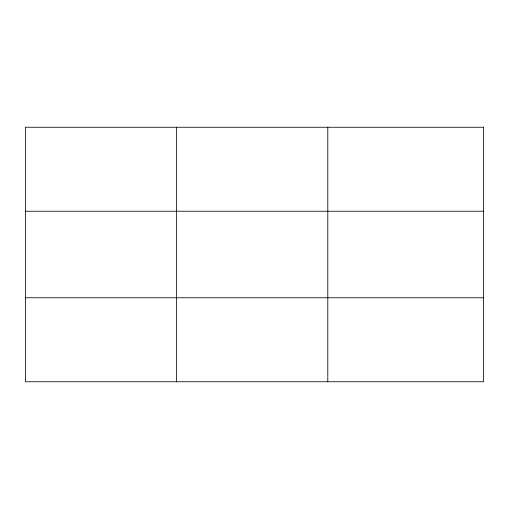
<?xml version="1.0" encoding="UTF-8"?>
<svg xmlns="http://www.w3.org/2000/svg" width="509" height="509" viewBox="0 0 509 509"><rect width="100%" height="100%" fill="white"/><g stroke="black" fill="none" stroke-linecap="round" stroke-linejoin="round"><path stroke-width="0.76" d="M176.623 381.75L176.623 127.25M327.796 381.75L327.796 127.25M25.45 211.235L483.55 211.235M25.45 297.765L483.55 297.765M483.55 127.25L25.45 127.25L25.45 381.75L483.55 381.75L483.55 127.25"/></g></svg>
